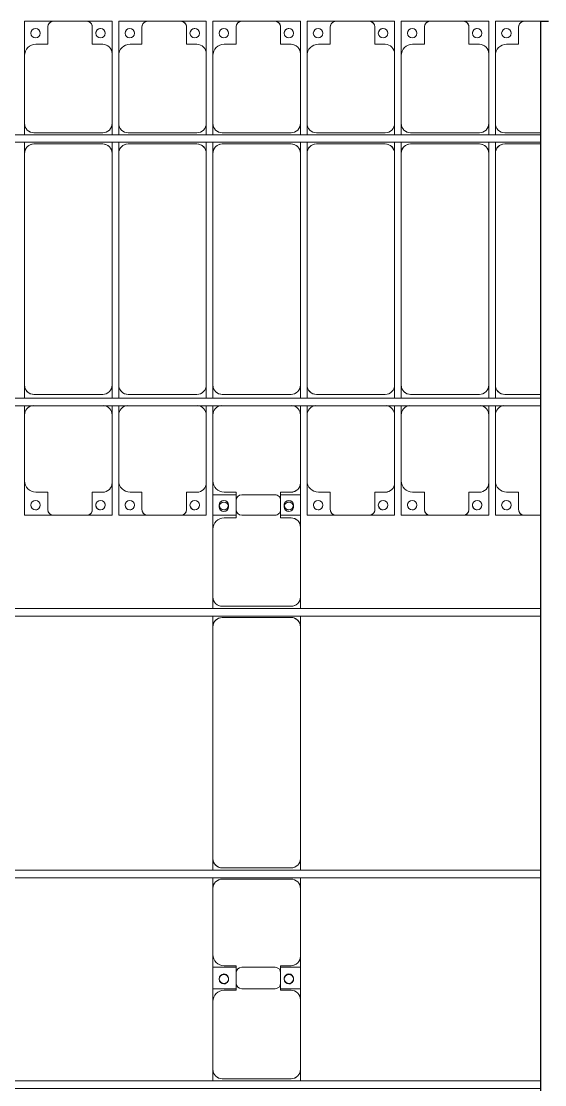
# Model space of a CAD drawing. Header units: millimetres. Extents: x -496478 to -186190, y -204059 to -87354.
# Drawn here: x -405992 to -403212, y -100933 to -95283 of the extents above; entities that cross this region are included whole.
import ezdxf

# ---------------------------------------------------------------- set-up
doc = ezdxf.new("R2010")
doc.units = ezdxf.units.MM
for name, color, linetype, lineweight in [('A-DETL-MBND', 5, 'Continuous', 9), ('A-GENM', 13, 'Continuous', 9), ('S-BEAM', 12, 'Continuous', 9)]:
    doc.layers.add(name, color=color, linetype=linetype, lineweight=lineweight)

# ---------------------------------------------------------------- blocks, each defined once
blk = doc.blocks.new('Dải phao đi lại kèm đỡ invester - DẢI PHAO ĐI LẠI-V1-BỐ TRÍ KHUNG KẾT CẤU BÈ PIN 01')
at = {"layer": 'A-DETL-MBND', "color": 8}
for p, q in [((32758.4, 1312.2), (32911.8, 1312.2)), ((32758.4, 1129.7), (32758.4, 1312.2)), ((32911.8, 1312.2), (32758.4, 1312.2)), ((33088.2, 1312.2), (32911.8, 1312.2)), ((33088.2, 1312.2), (33223.4, 1312.2)), ((33223.4, 1312.2), (33088.2, 1312.2)), ((33223.4, 1312.2), (33223.4, 1139.7)), ((33258.4, 1312.2), (33411.8, 1312.2)), ((33258.4, 1129.7), (33258.4, 1312.2)), ((33411.8, 1312.2), (33260.9, 1312.2)), ((33588.2, 1312.2), (33411.8, 1312.2)), ((33588.2, 1312.2), (33723.4, 1312.2)), ((33723.4, 1312.2), (33588.2, 1312.2)), ((33723.4, 1312.2), (33723.4, 1139.7)), ((33758.4, 1312.2), (33911.8, 1312.2)), ((33758.4, 1129.7), (33758.4, 1312.2)), ((33911.8, 1312.2), (33758.4, 1312.2)), ((34088.2, 1312.2), (33911.8, 1312.2)), ((34088.2, 1312.2), (34223.4, 1312.2)), ((34223.4, 1312.2), (34088.2, 1312.2)), ((34223.4, 1312.2), (34223.4, 1139.7)), ((34258.4, 1312.2), (34411.8, 1312.2)), ((34258.4, 1129.7), (34258.4, 1312.2)), ((34411.8, 1312.2), (34258.4, 1312.2)), ((34588.2, 1312.2), (34411.8, 1312.2)), ((34588.2, 1312.2), (34723.4, 1312.2)), ((34723.4, 1312.2), (34588.2, 1312.2)), ((34723.4, 1312.2), (34723.4, 1139.7)), ((34758.4, 1312.2), (34911.8, 1312.2)), ((34758.4, 1129.7), (34758.4, 1312.2)), ((34911.8, 1312.2), (34758.4, 1312.2)), ((35088.2, 1312.2), (34911.8, 1312.2)), ((35088.2, 1312.2), (35223.4, 1312.2)), ((35223.4, 1312.2), (35088.2, 1312.2)), ((35223.4, 1312.2), (35223.4, 1139.7)), ((35258.4, 1312.2), (35411.8, 1312.2)), ((35258.4, 1129.7), (35258.4, 1312.2)), ((35411.8, 1312.2), (35258.4, 1312.2)), ((35500, 1312.2), (35411.8, 1312.2)), ((32881.8, 1282.2), (32881.8, 1189.7)), ((33118.2, 1189.7), (33118.2, 1282.2)), ((33381.8, 1282.2), (33381.8, 1189.7)), ((33618.2, 1189.7), (33618.2, 1282.2)), ((33881.8, 1282.2), (33881.8, 1189.7)), ((34118.2, 1189.7), (34118.2, 1282.2)), ((34381.8, 1282.2), (34381.8, 1189.7)), ((34618.2, 1189.7), (34618.2, 1282.2)), ((34881.8, 1282.2), (34881.8, 1189.7)), ((35118.2, 1189.7), (35118.2, 1282.2)), ((35381.8, 1282.2), (35381.8, 1189.7)), ((32881.8, 1189.7), (32818.4, 1189.7)), ((33173.4, 1189.7), (33118.2, 1189.7)), ((33381.8, 1189.7), (33318.4, 1189.7)), ((33673.4, 1189.7), (33618.2, 1189.7)), ((33881.8, 1189.7), (33818.4, 1189.7)), ((34173.4, 1189.7), (34118.2, 1189.7)), ((34381.8, 1189.7), (34318.4, 1189.7)), ((34673.4, 1189.7), (34618.2, 1189.7)), ((34881.8, 1189.7), (34818.4, 1189.7)), ((35173.4, 1189.7), (35118.2, 1189.7)), ((35381.8, 1189.7), (35318.4, 1189.7)), ((33223.4, 769.7), (33223.4, 1139.7)), ((33723.4, 769.7), (33723.4, 1139.7)), ((34223.4, 769.7), (34223.4, 1139.7)), ((34723.4, 769.7), (34723.4, 1139.7)), ((35223.4, 769.7), (35223.4, 1139.7)), ((32758.4, 1129.7), (32758.4, 769.7)), ((33258.4, 1129.7), (33258.4, 769.7)), ((33758.4, 1129.7), (33758.4, 769.7)), ((34258.4, 1129.7), (34258.4, 769.7)), ((34758.4, 1129.7), (34758.4, 769.7)), ((35258.4, 1129.7), (35258.4, 769.7)), ((32758.4, 709.7), (32758.4, 769.7)), ((33223.4, 769.7), (33223.4, 709.7)), ((33258.4, 709.7), (33258.4, 769.7)), ((33723.4, 769.7), (33723.4, 709.7)), ((33758.4, 709.7), (33758.4, 769.7)), ((34223.4, 769.7), (34223.4, 709.7)), ((34258.4, 709.7), (34258.4, 769.7)), ((34723.4, 769.7), (34723.4, 709.7)), ((34758.4, 709.7), (34758.4, 769.7)), ((35223.4, 769.7), (35223.4, 709.7)), ((35258.4, 709.7), (35258.4, 769.7)), ((32808.4, 719.7), (33173.4, 719.7)), ((33308.4, 719.7), (33673.4, 719.7)), ((33808.4, 719.7), (34173.4, 719.7)), ((34308.4, 719.7), (34673.4, 719.7)), ((34808.4, 719.7), (35173.4, 719.7)), ((35308.4, 719.7), (35500, 719.7)), ((32758.4, 610.3), (32758.4, 669.7)), ((33173.4, 660.3), (32808.4, 660.3)), ((33223.4, 669.7), (33223.4, 610.3)), ((33258.4, 610.3), (33258.4, 669.7)), ((33673.4, 660.3), (33308.4, 660.3)), ((33723.4, 669.7), (33723.4, 610.3)), ((33758.4, 610.3), (33758.4, 669.7)), ((34173.4, 660.3), (33808.4, 660.3)), ((34223.4, 669.7), (34223.4, 610.3)), ((34258.4, 610.3), (34258.4, 669.7)), ((34673.4, 660.3), (34308.4, 660.3)), ((34723.4, 669.7), (34723.4, 610.3)), ((34758.4, 610.3), (34758.4, 669.7)), ((35173.4, 660.3), (34808.4, 660.3)), ((35223.4, 669.7), (35223.4, 610.3)), ((35258.4, 610.3), (35258.4, 669.7)), ((35500, 660.3), (35308.4, 660.3)), ((32758.4, 610.3), (32758.4, -620.3)), ((33223.4, -620.3), (33223.4, 610.3)), ((33258.4, 610.3), (33258.4, -620.3)), ((33723.4, -620.3), (33723.4, 610.3)), ((33758.4, 610.3), (33758.4, -620.3)), ((34223.4, -620.3), (34223.4, 610.3)), ((34258.4, 610.3), (34258.4, -620.3)), ((34723.4, -620.3), (34723.4, 610.3)), ((34758.4, 610.3), (34758.4, -620.3)), ((35223.4, -620.3), (35223.4, 610.3)), ((35258.4, 610.3), (35258.4, -620.3)), ((32758.4, -690.3), (32758.4, -620.3)), ((33223.4, -620.3), (33223.4, -690.3)), ((33258.4, -690.3), (33258.4, -620.3)), ((33723.4, -620.3), (33723.4, -690.3)), ((33758.4, -690.3), (33758.4, -620.3)), ((34223.4, -620.3), (34223.4, -690.3)), ((34258.4, -690.3), (34258.4, -620.3)), ((34723.4, -620.3), (34723.4, -690.3)), ((34758.4, -690.3), (34758.4, -620.3)), ((35223.4, -620.3), (35223.4, -690.3)), ((35258.4, -690.3), (35258.4, -620.3)), ((32808.4, -670.3), (33173.4, -670.3)), ((33308.4, -670.3), (33673.4, -670.3)), ((33808.4, -670.3), (34173.4, -670.3)), ((34308.4, -670.3), (34673.4, -670.3)), ((34808.4, -670.3), (35173.4, -670.3)), ((35308.4, -670.3), (35500, -670.3)), ((32758.4, -779.7), (32758.4, -730.3)), ((33223.4, -730.3), (33223.4, -779.7)), ((33258.4, -779.7), (33258.4, -730.3)), ((33723.4, -730.3), (33723.4, -779.7)), ((33758.4, -779.7), (33758.4, -730.3)), ((34223.4, -730.3), (34223.4, -779.7)), ((34258.4, -779.7), (34258.4, -730.3)), ((34723.4, -730.3), (34723.4, -779.7)), ((34758.4, -779.7), (34758.4, -730.3)), ((35223.4, -730.3), (35223.4, -779.7)), ((35258.4, -779.7), (35258.4, -730.3)), ((32758.4, -779.7), (32758.4, -1129.7)), ((33223.4, -1139.7), (33223.4, -779.7)), ((33258.4, -779.7), (33258.4, -1129.7)), ((33723.4, -1139.7), (33723.4, -779.7)), ((33758.4, -779.7), (33758.4, -1129.7)), ((34223.4, -1139.7), (34223.4, -779.7)), ((34258.4, -779.7), (34258.4, -1129.7)), ((34723.4, -1139.7), (34723.4, -779.7)), ((34758.4, -779.7), (34758.4, -1129.7)), ((35223.4, -1139.7), (35223.4, -779.7)), ((35258.4, -779.7), (35258.4, -1129.7)), ((32758.4, -1312.2), (32758.4, -1129.7)), ((33258.4, -1312.2), (33258.4, -1129.7)), ((33758.4, -1312.2), (33758.4, -1129.7)), ((34258.4, -1312.2), (34258.4, -1129.7)), ((34758.4, -1312.2), (34758.4, -1129.7)), ((35258.4, -1312.2), (35258.4, -1129.7)), ((33223.4, -1139.7), (33223.4, -1312.2)), ((33723.4, -1139.7), (33723.4, -1312.2)), ((34223.4, -1139.7), (34223.4, -1312.2)), ((34723.4, -1139.7), (34723.4, -1312.2)), ((35223.4, -1139.7), (35223.4, -1312.2)), ((32818.4, -1189.7), (32881.8, -1189.7)), ((32881.8, -1189.7), (32881.8, -1282.2)), ((33118.2, -1282.2), (33118.2, -1189.7)), ((33118.2, -1189.7), (33173.4, -1189.7)), ((33318.4, -1189.7), (33381.8, -1189.7)), ((33381.8, -1189.7), (33381.8, -1282.2)), ((33618.2, -1282.2), (33618.2, -1189.7)), ((33618.2, -1189.7), (33673.4, -1189.7)), ((33818.4, -1189.7), (33881.8, -1189.7)), ((33881.8, -1189.7), (33881.8, -1282.2)), ((34118.2, -1282.2), (34118.2, -1189.7)), ((34118.2, -1189.7), (34173.4, -1189.7)), ((34318.4, -1189.7), (34381.8, -1189.7)), ((34381.8, -1189.7), (34381.8, -1282.2)), ((34618.2, -1282.2), (34618.2, -1189.7)), ((34618.2, -1189.7), (34673.4, -1189.7)), ((34818.4, -1189.7), (34881.8, -1189.7)), ((34881.8, -1189.7), (34881.8, -1282.2)), ((35118.2, -1282.2), (35118.2, -1189.7)), ((35118.2, -1189.7), (35173.4, -1189.7)), ((35318.4, -1189.7), (35381.8, -1189.7)), ((35381.8, -1189.7), (35381.8, -1282.2)), ((32911.8, -1312.2), (32758.4, -1312.2)), ((32758.4, -1312.2), (32911.8, -1312.2)), ((32911.8, -1312.2), (33088.2, -1312.2)), ((33223.4, -1312.2), (33088.2, -1312.2)), ((33088.2, -1312.2), (33223.4, -1312.2)), ((33411.8, -1312.2), (33258.4, -1312.2)), ((33260.8, -1312.2), (33411.8, -1312.2)), ((33411.8, -1312.2), (33588.2, -1312.2)), ((33723.4, -1312.2), (33588.2, -1312.2)), ((33588.2, -1312.2), (33723.4, -1312.2)), ((33881.8, -1312.2), (33758.4, -1312.2)), ((33911.8, -1312.2), (34088.2, -1312.2)), ((34223.4, -1312.2), (34118.2, -1312.2)), ((34411.8, -1312.2), (34258.4, -1312.2)), ((34258.4, -1312.2), (34411.8, -1312.2)), ((34411.8, -1312.2), (34588.2, -1312.2)), ((34723.4, -1312.2), (34588.2, -1312.2)), ((34588.2, -1312.2), (34723.4, -1312.2)), ((34911.8, -1312.2), (34758.4, -1312.2)), ((34758.4, -1312.2), (34911.8, -1312.2)), ((34911.8, -1312.2), (35088.2, -1312.2)), ((35223.4, -1312.2), (35088.2, -1312.2)), ((35088.2, -1312.2), (35223.4, -1312.2)), ((35411.8, -1312.2), (35258.4, -1312.2)), ((35258.4, -1312.2), (35411.8, -1312.2)), ((35411.8, -1312.2), (35500, -1312.2))]:
    blk.add_line(p, q, dxfattribs=at)
for centre, radius, start, end in [((32911.8, 1282.2), 30, 90, 180), ((32911.8, 1282.2), 30, 90, 165), ((32911.8, 1282.2), 30, 90, 105), ((32911.8, 1282.2), 30, 90, 105), ((33088.2, 1282.2), 30, 360, 90), ((33088.2, 1282.2), 30, 75, 90), ((33088.2, 1282.2), 30, 15, 90), ((33088.2, 1282.2), 30, 75, 90), ((33411.8, 1282.2), 30, 90, 180), ((33411.8, 1282.2), 30, 90, 165), ((33411.8, 1282.2), 30, 90, 105), ((33411.8, 1282.2), 30, 90, 105), ((33588.2, 1282.2), 30, 360, 90), ((33588.2, 1282.2), 30, 75, 90), ((33588.2, 1282.2), 30, 15, 90), ((33588.2, 1282.2), 30, 75, 90), ((33911.8, 1282.2), 30, 90, 180), ((33911.8, 1282.2), 30, 90, 165), ((33911.8, 1282.2), 30, 90, 105), ((33911.8, 1282.2), 30, 90, 105), ((34088.2, 1282.2), 30, 0, 90), ((34088.2, 1282.2), 30, 75, 90), ((34088.2, 1282.2), 30, 15, 90), ((34088.2, 1282.2), 30, 75, 90), ((34411.8, 1282.2), 30, 90, 180), ((34411.8, 1282.2), 30, 90, 165), ((34411.8, 1282.2), 30, 90, 105), ((34411.8, 1282.2), 30, 90, 105), ((34588.2, 1282.2), 30, 0, 90), ((34588.2, 1282.2), 30, 75, 90), ((34588.2, 1282.2), 30, 15, 90), ((34588.2, 1282.2), 30, 75, 90), ((34911.8, 1282.2), 30, 90, 180), ((34911.8, 1282.2), 30, 90, 165), ((34911.8, 1282.2), 30, 90, 105), ((34911.8, 1282.2), 30, 90, 105), ((35088.2, 1282.2), 30, 360, 90), ((35088.2, 1282.2), 30, 75, 90), ((35088.2, 1282.2), 30, 15, 90), ((35088.2, 1282.2), 30, 75, 90), ((35411.8, 1282.2), 30, 90, 180), ((35411.8, 1282.2), 30, 90, 165), ((35411.8, 1282.2), 30, 90, 105), ((35411.8, 1282.2), 30, 90, 105), ((32816.8, 1248.6), 25, 90, 270), ((32816.8, 1248.6), 25, 270, 90), ((33161.8, 1248.6), 25, 90, 270), ((33161.8, 1248.6), 25, 150, 180), ((33161.8, 1248.6), 25, 120, 135), ((33161.8, 1248.6), 25, 90, 105), ((33161.8, 1248.6), 25, 270, 90), ((33316.8, 1248.6), 25, 90, 270), ((33316.8, 1248.6), 25, 270, 90), ((33661.8, 1248.6), 25, 90, 270), ((33661.8, 1248.6), 25, 150, 180), ((33661.8, 1248.6), 25, 120, 135), ((33661.8, 1248.6), 25, 90, 105), ((33661.8, 1248.6), 25, 270, 90), ((33816.8, 1248.6), 25, 90, 270), ((33816.8, 1248.6), 25, 270, 90), ((34161.8, 1248.6), 25, 90, 270), ((34161.8, 1248.6), 25, 150, 180), ((34161.8, 1248.6), 25, 120, 135), ((34161.8, 1248.6), 25, 90, 105), ((34161.8, 1248.6), 25, 270, 90), ((34316.8, 1248.6), 25, 90, 270), ((34316.8, 1248.6), 25, 270, 90), ((34661.8, 1248.6), 25, 90, 270), ((34661.8, 1248.6), 25, 150, 180), ((34661.8, 1248.6), 25, 120, 135), ((34661.8, 1248.6), 25, 90, 105), ((34661.8, 1248.6), 25, 270, 90), ((34816.8, 1248.6), 25, 90, 270), ((34816.8, 1248.6), 25, 270, 90), ((35161.8, 1248.6), 25, 90, 270), ((35161.8, 1248.6), 25, 150, 180), ((35161.8, 1248.6), 25, 120, 135), ((35161.8, 1248.6), 25, 90, 105), ((35161.8, 1248.6), 25, 270, 90), ((35316.8, 1248.6), 25, 90, 270), ((35316.8, 1248.6), 25, 270, 90), ((32818.4, 1129.7), 60, 90, 180), ((32818.4, 1129.7), 60, 90, 135), ((33173.4, 1139.7), 50, 0, 90), ((33173.4, 1139.7), 50, 45, 90), ((33318.4, 1129.7), 60, 90, 180), ((33318.4, 1129.7), 60, 90, 135), ((33673.4, 1139.7), 50, 0, 90), ((33673.4, 1139.7), 50, 45, 90), ((33818.4, 1129.7), 60, 90, 180), ((33818.4, 1129.7), 60, 90, 135), ((34173.4, 1139.7), 50, 0, 90), ((34173.4, 1139.7), 50, 45, 90), ((34318.4, 1129.7), 60, 90, 180), ((34318.4, 1129.7), 60, 90, 135), ((34673.4, 1139.7), 50, 0, 90), ((34673.4, 1139.7), 50, 45, 90), ((34818.4, 1129.7), 60, 90, 180), ((34818.4, 1129.7), 60, 90, 135), ((35173.4, 1139.7), 50, 0, 90), ((35173.4, 1139.7), 50, 45, 90), ((35318.4, 1129.7), 60, 90, 180), ((35318.4, 1129.7), 60, 90, 135), ((32808.4, 769.7), 50, 180, 270), ((33173.4, 769.7), 50, 270, 0), ((33308.4, 769.7), 50, 180, 270), ((33673.4, 769.7), 50, 270, 0), ((33808.4, 769.7), 50, 180, 270), ((34173.4, 769.7), 50, 270, 0), ((34308.4, 769.7), 50, 180, 270), ((34673.4, 769.7), 50, 270, 0), ((34808.4, 769.7), 50, 180, 270), ((35173.4, 769.7), 50, 270, 0), ((35308.4, 769.7), 50, 180, 270), ((32808.4, 769.7), 50, 225, 270), ((33173.4, 769.7), 50, 270, 315), ((33308.4, 769.7), 50, 225, 270), ((33673.4, 769.7), 50, 270, 315), ((33808.4, 769.7), 50, 225, 270), ((34173.4, 769.7), 50, 270, 315), ((34308.4, 769.7), 50, 225, 270), ((34673.4, 769.7), 50, 270, 315), ((34808.4, 769.7), 50, 225, 270), ((35173.4, 769.7), 50, 270, 315), ((35308.4, 769.7), 50, 225, 270), ((32808.4, 610.3), 50, 90, 180), ((32808.4, 610.3), 50, 105, 180), ((33173.4, 610.3), 50, 0, 90), ((33173.4, 610.3), 50, 15, 90), ((33308.4, 610.3), 50, 90, 180), ((33308.4, 610.3), 50, 105, 180), ((33673.4, 610.3), 50, 0, 90), ((33673.4, 610.3), 50, 15, 90), ((33808.4, 610.3), 50, 90, 180), ((33808.4, 610.3), 50, 105, 180), ((34173.4, 610.3), 50, 0, 90), ((34173.4, 610.3), 50, 15, 90), ((34308.4, 610.3), 50, 90, 180), ((34308.4, 610.3), 50, 105, 180), ((34673.4, 610.3), 50, 0, 90), ((34673.4, 610.3), 50, 15, 90), ((34808.4, 610.3), 50, 90, 180), ((34808.4, 610.3), 50, 105, 180), ((35173.4, 610.3), 50, 0, 90), ((35173.4, 610.3), 50, 15, 90), ((35308.4, 610.3), 50, 90, 180), ((35308.4, 610.3), 50, 105, 180), ((32808.4, -620.3), 50, 180, 270), ((33173.4, -620.3), 50, 270, 0), ((33173.4, -620.3), 50, 270, 0), ((33308.4, -620.3), 50, 180, 270), ((33673.4, -620.3), 50, 270, 360), ((33673.4, -620.3), 50, 270, 360), ((33808.4, -620.3), 50, 180, 270), ((34173.4, -620.3), 50, 270, 0), ((34173.4, -620.3), 50, 270, 0), ((34308.4, -620.3), 50, 180, 270), ((34673.4, -620.3), 50, 270, 360), ((34673.4, -620.3), 50, 270, 360), ((34808.4, -620.3), 50, 180, 270), ((35173.4, -620.3), 50, 270, 0), ((35173.4, -620.3), 50, 270, 0), ((35308.4, -620.3), 50, 180, 270), ((32808.4, -620.3), 50, 195, 270), ((33308.4, -620.3), 50, 197.1047, 270), ((33808.4, -620.3), 50, 195, 270), ((34308.4, -620.3), 50, 195, 270), ((34808.4, -620.3), 50, 195, 270), ((35308.4, -620.3), 50, 195, 270), ((32808.4, -779.7), 50, 95.7981, 180), ((32808.4, -779.7), 50, 95.7981, 135), ((33173.4, -779.7), 50, 0, 84.2019), ((33173.4, -779.7), 50, 45, 84.2019), ((33308.4, -779.7), 50, 95.7981, 180), ((33308.4, -779.7), 50, 95.7981, 135), ((33673.4, -779.7), 50, 360, 84.2019), ((33673.4, -779.7), 50, 45, 84.2019), ((33808.4, -779.7), 50, 95.7981, 180), ((33808.4, -779.7), 50, 95.7981, 135), ((34173.4, -779.7), 50, 0, 84.2019), ((34173.4, -779.7), 50, 45, 84.2019), ((34308.4, -779.7), 50, 95.7981, 180), ((34308.4, -779.7), 50, 95.7981, 135), ((34673.4, -779.7), 50, 360, 84.2019), ((34673.4, -779.7), 50, 45, 84.2019), ((34808.4, -779.7), 50, 95.7981, 180), ((34808.4, -779.7), 50, 95.7981, 135), ((35173.4, -779.7), 50, 0, 84.2019), ((35173.4, -779.7), 50, 45, 84.2019), ((35308.4, -779.7), 50, 95.7981, 180), ((35308.4, -779.7), 50, 95.7981, 135), ((32818.4, -1129.7), 60, 180, 270), ((33318.4, -1129.7), 60, 180, 270), ((33818.4, -1129.7), 60, 180, 270), ((34318.4, -1129.7), 60, 180, 270), ((34818.4, -1129.7), 60, 180, 270), ((35318.4, -1129.7), 60, 180, 270), ((32818.4, -1129.7), 60, 225, 270), ((33173.4, -1139.7), 50, 270, 0), ((33173.4, -1139.7), 50, 270, 315), ((33318.4, -1129.7), 60, 225, 270), ((33673.4, -1139.7), 50, 270, 0), ((33673.4, -1139.7), 50, 270, 315), ((33818.4, -1129.7), 60, 225, 270), ((34173.4, -1139.7), 50, 270, 360), ((34173.4, -1139.7), 50, 270, 315), ((34318.4, -1129.7), 60, 225, 270), ((34673.4, -1139.7), 50, 270, 360), ((34673.4, -1139.7), 50, 270, 315), ((34818.4, -1129.7), 60, 225, 270), ((35173.4, -1139.7), 50, 270, 0), ((35173.4, -1139.7), 50, 270, 315), ((35318.4, -1129.7), 60, 225, 270), ((32816.8, -1258.6), 25, 90, 270), ((32816.8, -1258.6), 25, 270, 90), ((33161.8, -1258.6), 25, 90, 270), ((33161.8, -1258.6), 25, 270, 90), ((33316.8, -1258.6), 25, 90, 270), ((33316.8, -1258.6), 25, 270, 90), ((33661.8, -1258.6), 25, 90, 270), ((33661.8, -1258.6), 25, 270, 90), ((33816.8, -1258.6), 25, 90, 270), ((33816.8, -1258.6), 25, 270, 90), ((34161.8, -1258.6), 25, 90, 270), ((34161.8, -1258.6), 25, 270, 90), ((34316.8, -1258.6), 25, 90, 270), ((34316.8, -1258.6), 25, 270, 90), ((34661.8, -1258.6), 25, 90, 270), ((34661.8, -1258.6), 25, 270, 90), ((34816.8, -1258.6), 25, 90, 270), ((34816.8, -1258.6), 25, 270, 90), ((35161.8, -1258.6), 25, 90, 270), ((35161.8, -1258.6), 25, 270, 90), ((35316.8, -1258.6), 25, 90, 270), ((35316.8, -1258.6), 25, 270, 90), ((32816.8, -1258.6), 25, 165, 180), ((32816.8, -1258.6), 25, 270, 285), ((32911.8, -1282.2), 30, 180, 270), ((32911.8, -1282.2), 30, 195, 270), ((33088.2, -1282.2), 30, 270, 0), ((33088.2, -1282.2), 30, 270, 345), ((33088.2, -1282.2), 30, 315, 330), ((33088.2, -1282.2), 30, 315, 330), ((33161.8, -1258.6), 25, 165, 270), ((33161.8, -1258.6), 25, 0, 15), ((33316.8, -1258.6), 25, 165, 180), ((33316.8, -1258.6), 25, 270, 285), ((33411.8, -1282.2), 30, 180, 270), ((33411.8, -1282.2), 30, 195, 270), ((33588.2, -1282.2), 30, 270, 360), ((33588.2, -1282.2), 30, 270, 345), ((33588.2, -1282.2), 30, 315, 330), ((33588.2, -1282.2), 30, 315, 330), ((33661.8, -1258.6), 25, 165, 270), ((33661.8, -1258.6), 25, 0, 15), ((33816.8, -1258.6), 25, 270, 285), ((33911.8, -1282.2), 30, 180, 270), ((34088.2, -1282.2), 30, 270, 0), ((34161.8, -1258.6), 25, 165, 270), ((34316.8, -1258.6), 25, 165, 180), ((34316.8, -1258.6), 25, 270, 285), ((34411.8, -1282.2), 30, 180, 270), ((34411.8, -1282.2), 30, 195, 270), ((34588.2, -1282.2), 30, 270, 0), ((34588.2, -1282.2), 30, 270, 345), ((34588.2, -1282.2), 30, 315, 330), ((34588.2, -1282.2), 30, 315, 330), ((34661.8, -1258.6), 25, 165, 270), ((34661.8, -1258.6), 25, 360, 15), ((34816.8, -1258.6), 25, 165, 180), ((34816.8, -1258.6), 25, 270, 285), ((34911.8, -1282.2), 30, 180, 270), ((34911.8, -1282.2), 30, 195, 270), ((35088.2, -1282.2), 30, 270, 360), ((35088.2, -1282.2), 30, 270, 345), ((35088.2, -1282.2), 30, 315, 330), ((35088.2, -1282.2), 30, 315, 330), ((35161.8, -1258.6), 25, 165, 270), ((35161.8, -1258.6), 25, 0, 15), ((35316.8, -1258.6), 25, 165, 180), ((35316.8, -1258.6), 25, 270, 285), ((35411.8, -1282.2), 30, 180, 270), ((35411.8, -1282.2), 30, 195, 270), ((32911.8, -1282.2), 30, 255, 270), ((32911.8, -1282.2), 30, 255, 270), ((33088.2, -1282.2), 30, 270, 285), ((33088.2, -1282.2), 30, 270, 285), ((33411.8, -1282.2), 30, 255, 270), ((33411.8, -1282.2), 30, 255, 270), ((33588.2, -1282.2), 30, 270, 285), ((33588.2, -1282.2), 30, 270, 285), ((34411.8, -1282.2), 30, 255, 270), ((34411.8, -1282.2), 30, 255, 270), ((34588.2, -1282.2), 30, 270, 285), ((34588.2, -1282.2), 30, 270, 285), ((34911.8, -1282.2), 30, 255, 270), ((34911.8, -1282.2), 30, 255, 270), ((35088.2, -1282.2), 30, 270, 285), ((35088.2, -1282.2), 30, 270, 285), ((35411.8, -1282.2), 30, 255, 270), ((35411.8, -1282.2), 30, 255, 270)]:
    blk.add_arc(centre, radius, start, end, dxfattribs=at)
blk = doc.blocks.new('Dai phao do pin - DẢI PHAO ĐỠ PIN-V18-BỐ TRÍ KHUNG KẾT CẤU BÈ PIN 01')
at = {"layer": 'A-DETL-MBND', "color": 8}
for p, q in [((65968, 241.6), (66029.7, 241.6)), ((66389.7, 241.6), (66029.7, 241.6)), ((66389.7, 241.6), (66572.2, 241.6)), ((66457.8, 241.6), (66640.3, 241.6)), ((66457.8, 118.2), (66457.8, 241.6)), ((66572.2, 241.6), (66572.2, 118.2)), ((66990.3, 241.6), (66640.3, 241.6)), ((66990.3, 241.6), (67048, 241.6)), ((67088, 241.6), (67149.7, 241.6)), ((68380.3, 241.6), (67149.7, 241.6)), ((68380.3, 241.6), (68438, 241.6)), ((68478, 241.6), (68539.7, 241.6)), ((68899.7, 241.6), (68539.7, 241.6)), ((68899.7, 241.6), (69082.2, 241.6)), ((69082.2, 241.6), (69082.2, 118.2)), ((65979.7, 191.6), (65979.7, -173.4)), ((66449.7, 118.2), (66449.7, 181.6)), ((66580.3, 181.6), (66580.3, 118.2)), ((67040.3, -173.4), (67040.3, 191.6)), ((67099.7, 191.6), (67099.7, -173.4)), ((68430.3, -173.4), (68430.3, 191.6)), ((68489.7, 191.6), (68489.7, -173.4)), ((68959.7, 118.2), (68959.7, 181.6)), ((66542.2, 118.2), (66449.7, 118.2)), ((66580.3, 118.2), (66487.8, 118.2)), ((69052.2, 118.2), (68959.7, 118.2)), ((66457.8, 88.2), (66457.8, -88.2)), ((66572.2, -88.2), (66572.2, 88.2)), ((69082.2, -88.2), (69082.2, 88.2)), ((66449.7, -173.4), (66449.7, -118.2)), ((66449.7, -118.2), (66542.2, -118.2)), ((66457.8, -223.4), (66457.8, -118.2)), ((66487.8, -118.2), (66580.3, -118.2)), ((66572.2, -118.2), (66572.2, -223.4)), ((66580.3, -118.2), (66580.3, -173.4)), ((68959.7, -173.4), (68959.7, -118.2)), ((68959.7, -118.2), (69052.2, -118.2)), ((69082.2, -118.2), (69082.2, -223.4)), ((66029.7, -223.4), (65968, -223.4)), ((66029.7, -223.4), (66399.7, -223.4)), ((66572.2, -223.4), (66399.7, -223.4)), ((66630.3, -223.4), (66457.8, -223.4)), ((66630.3, -223.4), (66990.3, -223.4)), ((67048, -223.4), (66990.3, -223.4)), ((67149.7, -223.4), (67088, -223.4)), ((67149.7, -223.4), (68380.3, -223.4)), ((68438, -223.4), (68380.3, -223.4)), ((68539.7, -223.4), (68478, -223.4)), ((68539.7, -223.4), (68909.7, -223.4)), ((69082.2, -223.4), (68909.7, -223.4))]:
    blk.add_line(p, q, dxfattribs=at)
for centre, radius, start, end in [((66029.7, 191.6), 50, 90, 180), ((66029.7, 191.6), 50, 135, 180), ((66389.7, 181.6), 60, 0, 90), ((66640.3, 181.6), 60, 90, 180), ((66990.3, 191.6), 50, 0, 90), ((66990.3, 191.6), 50, 0, 45), ((67149.7, 191.6), 50, 90, 180), ((67149.7, 191.6), 50, 105, 180), ((68380.3, 191.6), 50, 0, 90), ((68380.3, 191.6), 50, 15, 90), ((68539.7, 191.6), 50, 90, 180), ((68539.7, 191.6), 50, 135, 180), ((68899.7, 181.6), 60, 0, 90), ((66389.7, 181.6), 60, 0, 45), ((66508.6, 183.2), 25, 0, 180), ((66508.6, 183.2), 25, 180, 0), ((66511.4, 183.2), 25, 0, 180), ((66511.4, 183.2), 25, 180, 0), ((66511.4, 183.2), 25, 180, 195), ((66640.3, 181.6), 60, 135, 180), ((68899.7, 181.6), 60, 0, 45), ((69018.6, 183.2), 25, 0, 180), ((69018.6, 183.2), 25, 180, 360), ((66487.8, 88.2), 30, 90, 180), ((66542.2, 88.2), 30, 360, 90), ((69052.2, 88.2), 30, 0, 90), ((66487.8, -88.2), 30, 180, 270), ((66542.2, -88.2), 30, 270, 360), ((69052.2, -88.2), 30, 270, 0), ((66508.6, -161.8), 25, 0, 180), ((66508.6, -161.8), 25, 180, 0), ((66511.4, -161.8), 25, 0, 180), ((66511.4, -161.8), 25, 120, 180), ((66511.4, -161.8), 25, 180, 360), ((66511.4, -161.8), 25, 75, 105), ((66508.6, -161.8), 25, 75, 90), ((66508.6, -161.8), 25, 30, 45), ((66508.6, -161.8), 25, 0, 15), ((69018.6, -161.8), 25, 0, 180), ((69018.6, -161.8), 25, 180, 0), ((69018.6, -161.8), 25, 60, 90), ((69018.6, -161.8), 25, 30, 45), ((69018.6, -161.8), 25, 0, 15), ((66029.7, -173.4), 50, 180, 270), ((66029.7, -173.4), 50, 180, 225), ((66399.7, -173.4), 50, 270, 0), ((66399.7, -173.4), 50, 315, 0), ((66630.3, -173.4), 50, 180, 270), ((66630.3, -173.4), 50, 180, 225), ((66990.3, -173.4), 50, 270, 0), ((66990.3, -173.4), 50, 315, 360), ((67149.7, -173.4), 50, 180, 270), ((67149.7, -173.4), 50, 180, 270), ((68380.3, -173.4), 50, 270, 0), ((68380.3, -173.4), 50, 285, 0), ((68539.7, -173.4), 50, 180, 270), ((68539.7, -173.4), 50, 180, 225), ((68909.7, -173.4), 50, 270, 360), ((68909.7, -173.4), 50, 315, 360)]:
    blk.add_arc(centre, radius, start, end, dxfattribs=at)
blk = doc.blocks.new('Dầm C52 - Dầm C52-19519-BỐ TRÍ KHUNG KẾT CẤU BÈ PIN 01')
at = {"layer": 'S-BEAM', "color": 1}
for p, q in [((38500, 20), (44460, 20)), ((44460, -20), (38500, -20))]:
    blk.add_line(p, q, dxfattribs=at)
blk = doc.blocks.new('Dầm C52 - Hộp 40x60-24147-BỐ TRÍ KHUNG KẾT CẤU BÈ PIN 01')
at = {"layer": 'S-BEAM', "color": 3, "lineweight": 25}
for p, q in [((-37857.1, 20), (37857.1, 20)), ((37857.1, 20), (37857.1, -20))]:
    blk.add_line(p, q, dxfattribs=at)
blk = doc.blocks.new('HOBANMONG_BEPIN 1_rvt-1-BỐ TRÍ KHUNG KẾT CẤU BÈ PIN 01')
at = {"layer": 'A-GENM', "lineweight": 9}
for name, p, rotation in [('Dải phao đi lại kèm đỡ invester - DẢI PHAO ĐI LẠI-V1-BỐ TRÍ KHUNG KẾT CẤU BÈ PIN 01', (-438732.7, -96596), 0.0007586099545854), ('Dai phao do pin - DẢI PHAO ĐỠ PIN-V18-BỐ TRÍ KHUNG KẾT CẤU BÈ PIN 01', (-404731.7, -166881.2), 90.00075860989342)]:
    blk.add_blockref(name, p, dxfattribs=dict(at, rotation=rotation))
at = {"layer": 'S-BEAM', "lineweight": 9}
for name, p, rotation in [('Dầm C52 - Hộp 40x60-24147-BỐ TRÍ KHUNG KẾT CẤU BÈ PIN 01', (-403212.2, -133140.5), 90.00075860989166), ('Dầm C52 - Dầm C52-19519-BỐ TRÍ KHUNG KẾT CẤU BÈ PIN 01', (-364732.7, -95905.4), 180.0007586094741), ('Dầm C52 - Dầm C52-19519-BỐ TRÍ KHUNG KẾT CẤU BÈ PIN 01', (-364732.7, -97305.4), 180.0007586094741), ('Dầm C52 - Dầm C52-19519-BỐ TRÍ KHUNG KẾT CẤU BÈ PIN 01', (-364732.6, -98422.7), 180.0007586094741), ('Dầm C52 - Dầm C52-19519-BỐ TRÍ KHUNG KẾT CẤU BÈ PIN 01', (-364732.6, -99812.7), 180.0007586094741), ('Dầm C52 - Dầm C52-19519-BỐ TRÍ KHUNG KẾT CẤU BÈ PIN 01', (-364732.6, -100932.7), 180.0007586094741)]:
    blk.add_blockref(name, p, dxfattribs=dict(at, rotation=rotation))

msp = doc.modelspace()

# ---------------------------------------------------------------- block references
at = {"lineweight": 5}
msp.add_blockref('HOBANMONG_BEPIN 1_rvt-1-BỐ TRÍ KHUNG KẾT CẤU BÈ PIN 01', (0, 0), dxfattribs=at)

doc.saveas('drawing.dxf')
